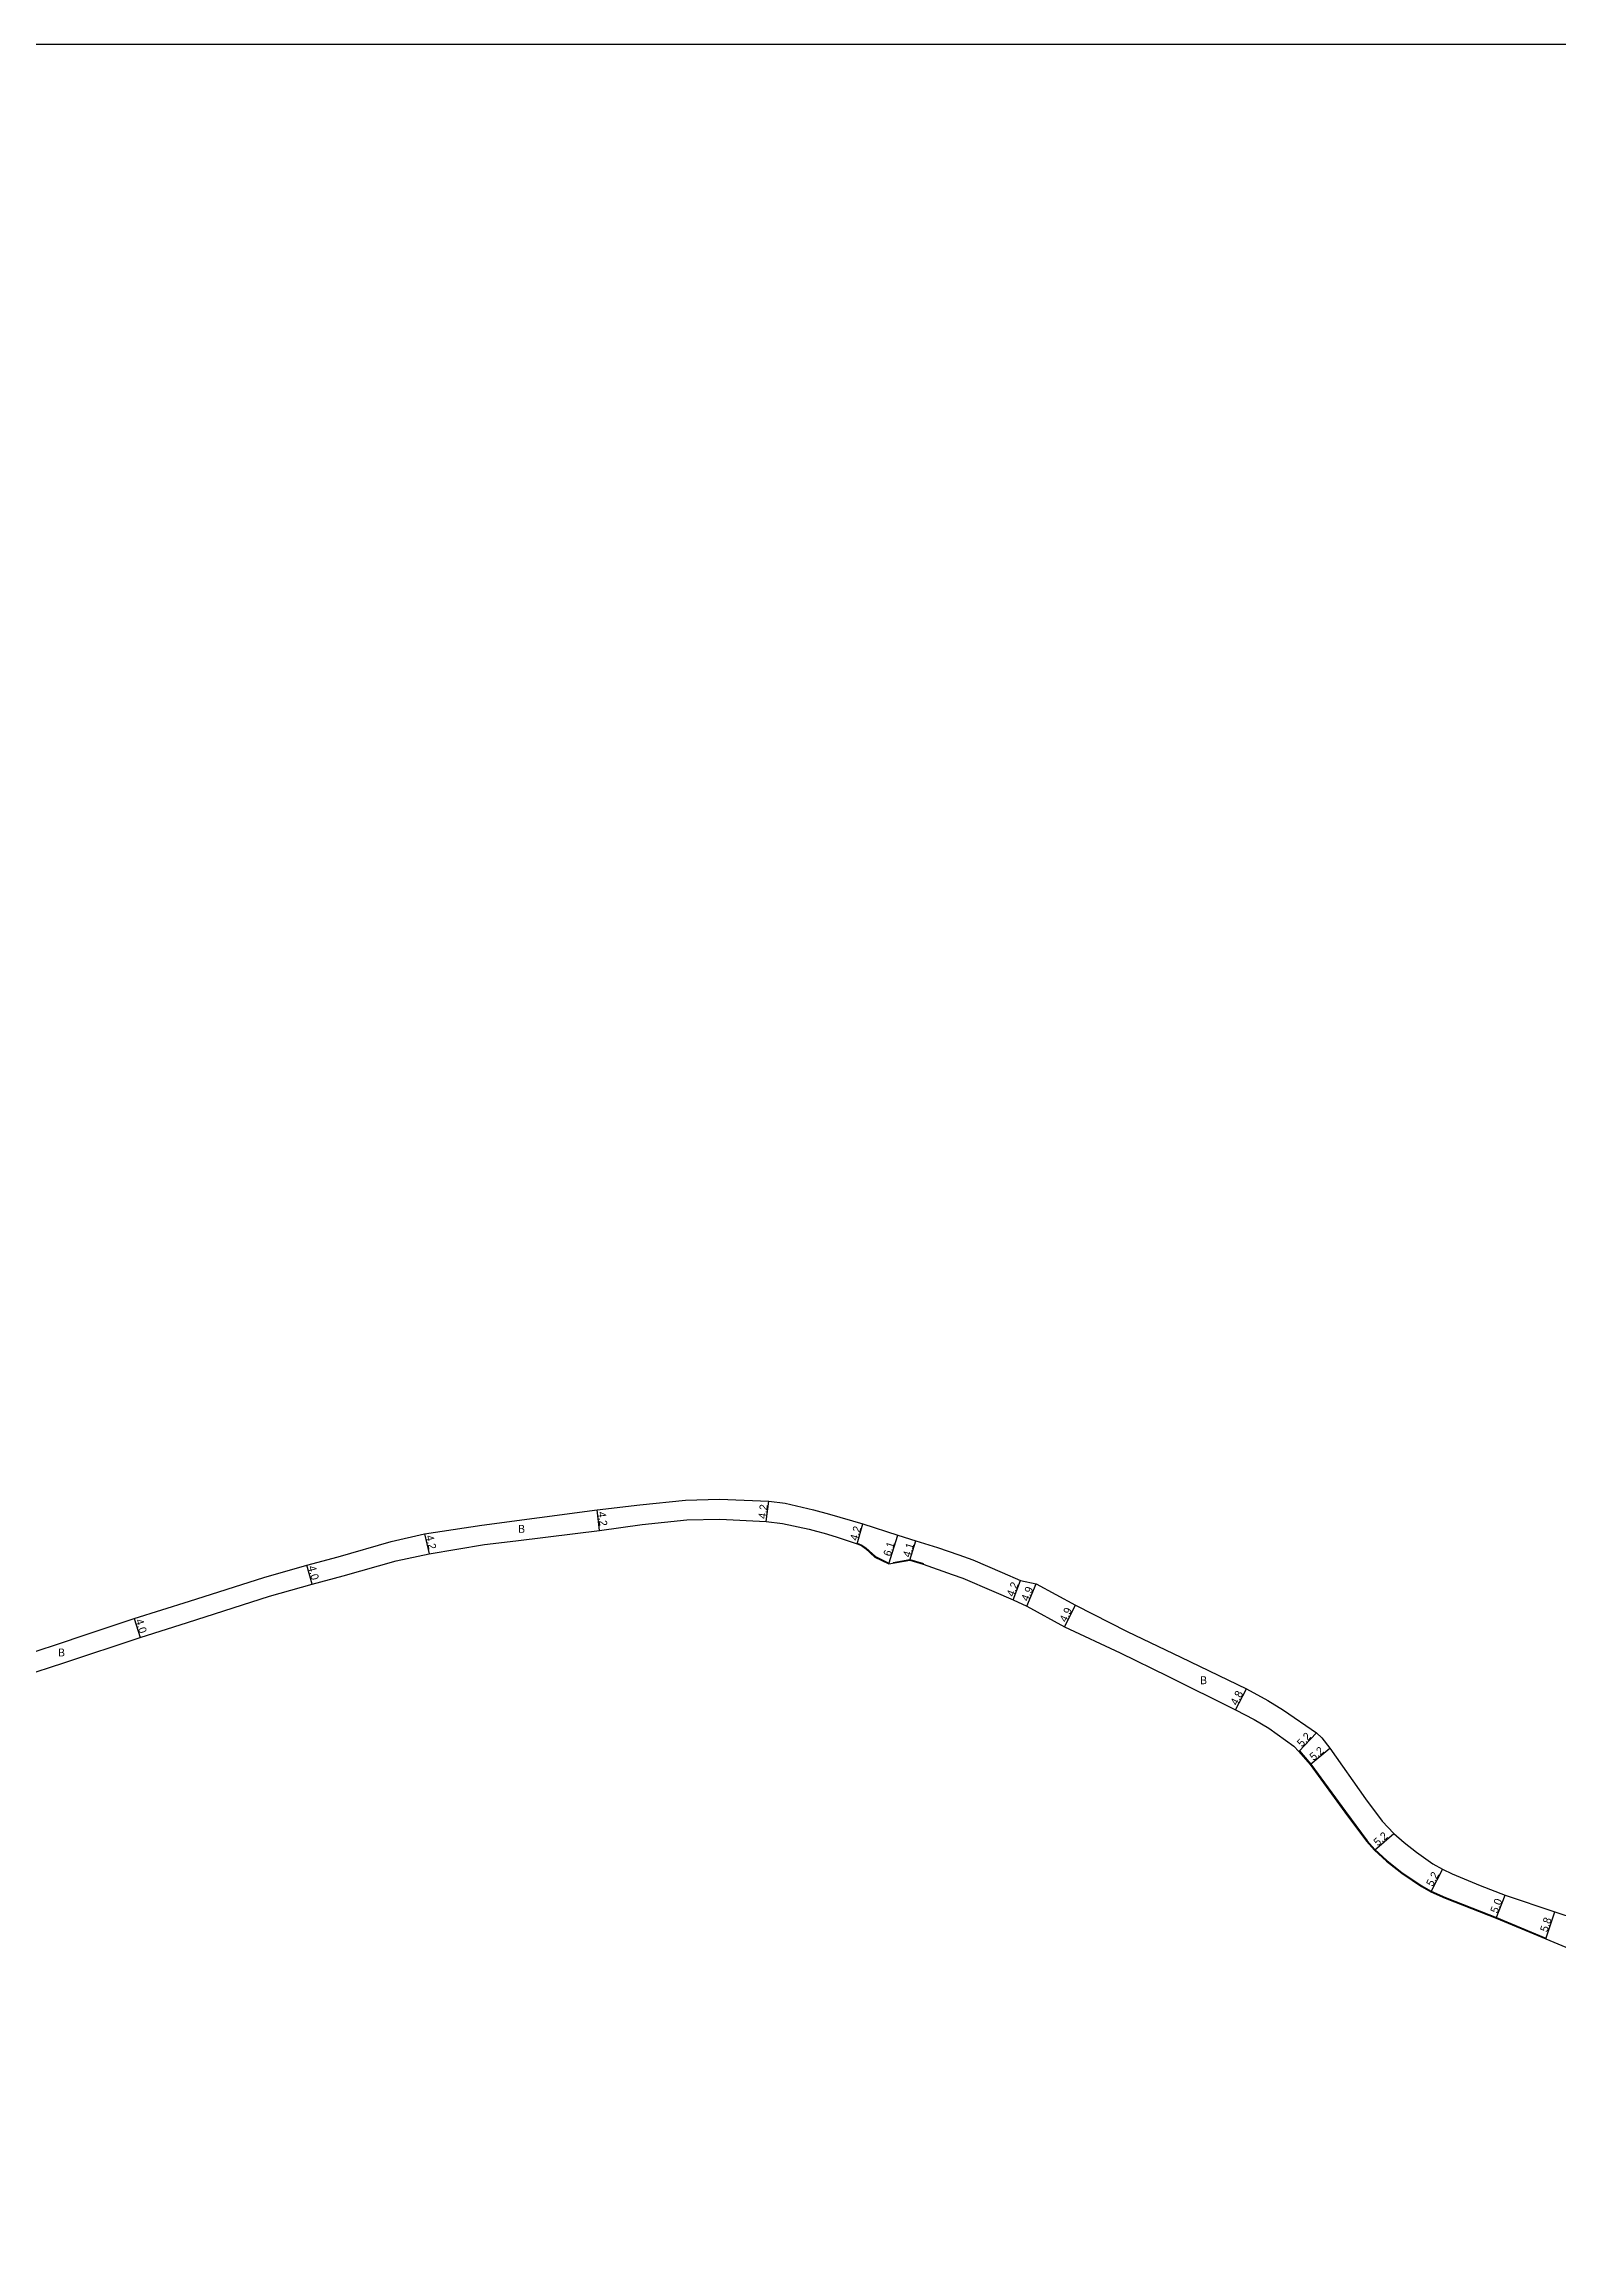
# Model space of a CAD drawing. Header units: metres. Extents: x -16000 to -12000, y -105000 to -102000.
# Drawn here: x -13299 to -12991.8, y -102448 to -102000 of the extents above; entities that cross this region are included whole.
import ezdxf

# ---------------------------------------------------------------- set-up
doc = ezdxf.new("R2010")
doc.units = ezdxf.units.M
doc.header["$LTSCALE"] = 2.5
for name, color, linetype in [('図郭', 7, 'Continuous'), ('幅員', 7, 'Continuous'), ('歩道・分離帯・安全施設', 7, 'Continuous'), ('舗装', 7, 'Continuous'), ('道路', 7, 'Continuous')]:
    doc.layers.add(name, color=color, linetype=linetype)
doc.styles.get("Standard").update_dxf_attribs({"font": ''})
doc.styles.get('Standard').set_extended_font_data('@MS PGothic')

msp = doc.modelspace()

# ---------------------------------------------------------------- linework, layer by layer
at = {"layer": '図郭'}
msp.add_lwpolyline([(-13600, -102000), (-12800, -102000), (-12800, -102600), (-13600, -102600)], close=True, dxfattribs=at)
at = {"layer": '幅員'}
for points in [[(-13186.25, -102301.59), (-13186.75, -102297.42)], [(-13152.47, -102299.83), (-13151.93, -102295.67)], [(-13134, -102304.33), (-13132.81, -102300.3)], [(-13221.76, -102302.29), (-13220.81, -102306.38)], [(-13127.55, -102308.4), (-13125.72, -102302.59)], [(-13123.28, -102307.66), (-13122.1, -102303.73)], [(-13244.6, -102312.5), (-13245.64, -102308.63)], [(-13102.32, -102315.7), (-13100.81, -102311.78)], [(-13099.55, -102316.95), (-13097.67, -102312.42)], [(-13280.68, -102319.51), (-13279.47, -102323.32)], [(-13091.88, -102321.18), (-13089.71, -102316.78)], [(-13057.19, -102338), (-13055.01, -102333.72)], [(-13044.34, -102346.44), (-13040.78, -102342.65)], [(-13042.07, -102349.13), (-13038.06, -102345.82)], [(-13029.02, -102366.49), (-13025.1, -102363.08)], [(-13015.18, -102370.32), (-13017.57, -102374.94)], [(-13004.32, -102380.3), (-13002.5, -102375.64)], [(-12994.26, -102384.48), (-12992.44, -102378.98)]]:
    msp.add_lwpolyline(points, dxfattribs=at)
at = {"layer": '歩道・分離帯・安全施設'}
for points in [[(-13133.95, -102304.19), (-13133.04, -102304.57), (-13132.22, -102305.14), (-13130.28, -102306.91), (-13127.57, -102308.23)], [(-13126.69, -102308.1), (-13123.27, -102307.5), (-13120.55, -102308.32)], [(-13044.24, -102346.33), (-13044.23, -102346.34), (-13041.95, -102349.04), (-13034.9, -102358.66), (-13030.51, -102364.6), (-13028.92, -102366.39), (-13026.49, -102368.6), (-13023.4, -102371.06), (-13019.39, -102373.71), (-13017.51, -102374.8), (-13014.6, -102376.09), (-13009.24, -102378.17), (-13004.26, -102380.16), (-12994.21, -102384.34)]]:
    msp.add_lwpolyline(points, dxfattribs=at)
at = {"layer": '道路'}
for points in [[(-13285.94, -102321.24), (-13280.68, -102319.51), (-13269.45, -102315.94), (-13254.39, -102311.15), (-13245.64, -102308.63), (-13239.32, -102306.95), (-13228.53, -102303.87), (-13221.76, -102302.29), (-13210.14, -102300.53), (-13186.75, -102297.42), (-13178.07, -102296.43), (-13168.8, -102295.5), (-13161.9, -102295.29), (-13151.93, -102295.67), (-13148.62, -102296.06), (-13142.84, -102297.45), (-13139.6, -102298.29), (-13132.81, -102300.3), (-13125.72, -102302.59), (-13122.1, -102303.73), (-13117.67, -102305.06), (-13113.33, -102306.53), (-13110.53, -102307.58), (-13104.54, -102310.15), (-13100.81, -102311.78), (-13097.67, -102312.42), (-13089.71, -102316.78), (-13079.17, -102322.13), (-13068.29, -102327.35), (-13055.01, -102333.72), (-13050.67, -102336.12), (-13047.44, -102338.06), (-13040.78, -102342.65), (-13039.72, -102343.68), (-13038.06, -102345.82), (-13030.86, -102356.07), (-13027.46, -102360.61), (-13025.1, -102363.08), (-13023.01, -102364.95), (-13020.49, -102366.92), (-13017.16, -102369.26), (-13015.18, -102370.32), (-13013.25, -102371.29), (-13007.58, -102373.65), (-13002.5, -102375.64), (-12992.44, -102378.98), (-12988.1, -102380.42)], [(-13303.28, -102331.21), (-13294.96, -102328.51), (-13279.47, -102323.32), (-13269.87, -102320.27), (-13253.22, -102314.97), (-13244.6, -102312.5), (-13238.25, -102310.8), (-13227.53, -102307.75), (-13220.81, -102306.38), (-13209.58, -102304.49), (-13203.26, -102303.7), (-13191.18, -102302.2), (-13186.25, -102301.59), (-13177.63, -102300.4), (-13168.54, -102299.49), (-13161.84, -102299.29), (-13152.47, -102299.83), (-13149.15, -102300.21), (-13143.73, -102301.35), (-13142.26, -102301.73), (-13140.69, -102302.14), (-13138.25, -102302.94), (-13134, -102304.33), (-13133.11, -102304.7), (-13132.32, -102305.26), (-13130.37, -102307.04), (-13127.55, -102308.4), (-13123.28, -102307.66), (-13120.59, -102308.47)], [(-13120.59, -102308.47), (-13114.71, -102310.58), (-13112.52, -102311.28), (-13106.27, -102313.98), (-13102.32, -102315.7), (-13099.55, -102316.95), (-13091.88, -102321.18)], [(-13316.12, -102327.55), (-13315.03, -102327.78), (-13311.36, -102328.2), (-13309.32, -102328.25), (-13306.91, -102327.96), (-13304.52, -102327.4), (-13296.22, -102324.72), (-13290.42, -102322.75), (-13285.94, -102321.24)], [(-13091.88, -102321.18), (-13080.59, -102326.48), (-13070.95, -102331.16), (-13057.19, -102338), (-13053.42, -102339.97), (-13050.45, -102341.74), (-13045.36, -102345.38), (-13044.34, -102346.44), (-13042.07, -102349.13), (-13035.02, -102358.75), (-13030.63, -102364.69), (-13029.02, -102366.49), (-13026.58, -102368.72), (-13023.49, -102371.18), (-13019.47, -102373.84), (-13017.57, -102374.94), (-13014.66, -102376.23), (-13009.29, -102378.31), (-13004.32, -102380.3), (-12994.26, -102384.48), (-12990.15, -102386.16)]]:
    msp.add_lwpolyline(points, dxfattribs=at)

# ---------------------------------------------------------------- texts
at = {"layer": '幅員'}
for s, rotation, p in [('4.2', 82.5651, (-13152.51, -102299.32)), ('4.2', 276.7715, (-13186.59, -102297.9)), ('4.2', 73.5543, (-13133.95, -102303.82)), ('4.2', 283.1213, (-13221.55, -102302.76)), ('6.1', 72.4749, (-13127.21, -102306.99)), ('4.1', 73.2323, (-13123.24, -102307.2)), ('4.0', 284.9387, (-13245.44, -102308.99)), ('4.2', 68.8117, (-13102.24, -102315.19)), ('4.9', 67.3291, (-13099.32, -102316.12)), ('4.0', 287.6395, (-13280.46, -102319.86)), ('4.9', 63.8023, (-13091.59, -102320.37)), ('4.8', 62.9452, (-13056.92, -102337.24)), ('5.2', 46.8155, (-13043.73, -102345.65)), ('5.2', 39.5956, (-13041.36, -102348.42)), ('5.2', 41.1047, (-13028.34, -102365.76)), ('5.2', 62.5824, (-13017.2, -102374)), ('5.0', 68.5999, (-13004.08, -102379.42)), ('5.8', 71.6586, (-12993.95, -102383.22))]:
    msp.add_text(s, height=1.6, rotation=rotation, dxfattribs=at).set_placement(p)
at = {"layer": '舗装'}
for p in [(-13202.77, -102302.09), (-13296.13, -102327.18), (-13064.38, -102332.81)]:
    msp.add_text('B', height=1.6, dxfattribs=at).set_placement(p)

doc.saveas('drawing.dxf')
